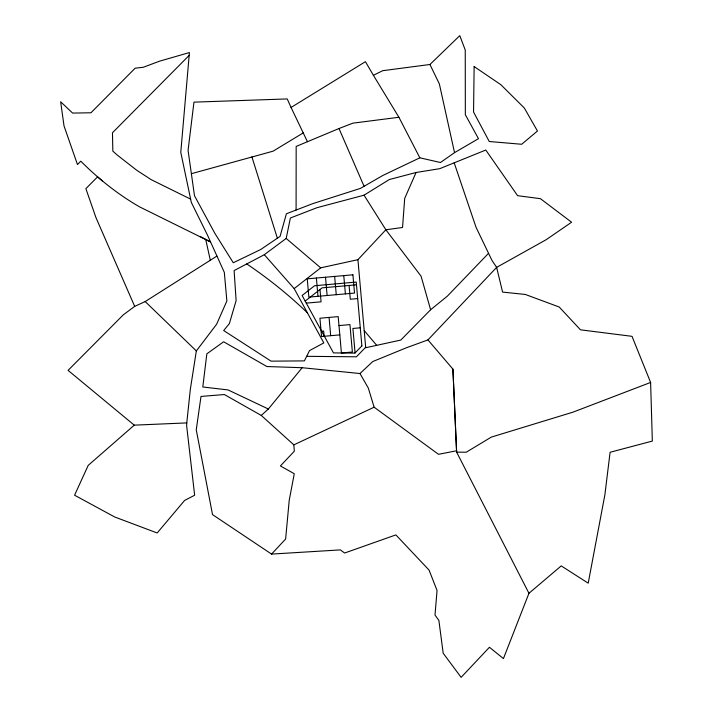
<?xml version="1.0" encoding="UTF-8"?>
<svg xmlns="http://www.w3.org/2000/svg" width="713" height="713" viewBox="0 0 713 713"><rect width="100%" height="100%" fill="white"/><g stroke="black" fill="none" stroke-linecap="round" stroke-linejoin="round"><path stroke-width="1.07" d="M296.091 210.041L296.171 146.423L338.996 128.527L352.908 123.153L398.906 117.271L419.85 157.814L440.474 162.511L454.537 152.635L478.468 138.67L465.339 114.704L465.25 50.044L459.787 35.65L429.939 64.491L382.712 70.694L373.398 75.302L365.43 61.675L291.064 107.458L307.437 141.709M186.779 422.907L186.637 425.714L194.649 495.232L184.622 500.428L157.172 532.976L114.713 516.987L74.571 495.214L88.207 465.384L134.267 425.153L186.779 422.907L190.309 389.485L196.342 350.939L216.636 324.21L226.868 300.975L224.319 272.375L207.51 235.165L191.325 202.43L180.781 152.35L189.417 52.557L159.694 61.131L143.242 67.28L135.158 68.181L90.961 112.779L72.61 113.073L60.658 101.772L64.027 125.96L77.467 164.543L80.792 161.191C98.385 178.803 118.002 194.444 139.596 206.877L210.567 241.957L200.086 236.404M264.318 254.701L294.175 288.596L323.818 342.9L309.531 350.6L304.38 360.894L271.074 361.152L223.677 330.556L229.381 323.586L236.119 300.61L234.114 270.575L264.318 254.701L286.189 238.445L290.378 218.009L316.973 207.697L364.04 195.184L389.262 179.56L416.071 172.493L439.752 168.678L485.776 150.033L517.602 195.683L540.436 198.686L571.585 222.224L546.113 239.737L496.631 267.366L427.943 339.905L406.392 347.775L372.765 361.544L359.985 373.532L302.169 367.712L266.912 366.535L223.641 341.777L206.841 353.826L202.795 386.99L228.08 389.931L268.364 409.012L302.169 367.712M454.181 162.822L476.034 227.269L491.979 260.423L496.631 267.366L502.585 292.098L525.276 294.442L559.224 307.027L580.471 329.816L632.012 336.331L650.612 382.444L652.342 441.08L610.096 452.265L604.865 494.893L588.216 583.172L561.22 565.899L528.957 593.287L503.431 658.58L489.448 647.27L461.124 677.35L443.183 653.233L438.878 620.417L435.001 615.061L437.051 590.489L429.074 570.106L395.875 534.902L344.62 553.03L340.368 549.892L271.555 554.09L212.527 514.626L196.253 429.823L200.995 396.437L224.363 394.539L261.252 415.421L293.845 444.859L294.326 451.213L280.405 465.954L294.264 473.726L289.228 500.276L285.628 539.019L271.555 554.09M416.071 172.493L404.699 198.392L402.551 227.474L385.867 229.782L357.926 259.684L320.69 267.847L294.175 288.596M488.476 253.373L447.363 296.145L430.607 309.754L400.822 340.056L365.716 347.739L357.926 259.684M365.671 347.258L356.429 356.794L306.661 356.331M189.186 55.364L112.467 132.761L112.832 151.111L117.271 155.077L136.771 170.291L151.299 179.712L190.638 199.132M261.252 415.421L268.364 409.012M305.173 301.091L322.089 287.856L356.464 284.817M216.904 256.056L145.194 301.563L134.695 306.385L123.313 314.825L68.083 370.368L134.267 425.153M419.85 157.814L382.997 175.38L360.421 188.392L312.775 203.633L286.403 213.757L280.075 236.377L260.744 249.488L233.267 262.749L214.8 233.222L194.497 195.754L188.072 150.443L193.954 102.146L287.232 98.929L291.064 107.458M303.417 132.778L273.079 151.174L191.539 173.651M293.845 444.859L374.12 407.194L438.495 454.315L456.552 450.785L452.915 369.111L427.943 339.905M650.612 382.444L573.002 412.15L491.328 437.096L466.275 452.202L456.623 452.149L456.552 450.785M306.287 303.123L321.082 301.822L319.994 289.496M357.685 298.578L350.315 299.228L349.094 285.467M338.987 325.583L349.949 324.611L352.374 352.017L341.42 352.988L338.194 316.617L319.932 318.23L321.545 336.5L339.816 334.887M321.625 331.233L323.666 331.046L324.085 335.725M360.27 327.811L352.899 328.461L355.065 352.935M246.751 263.935C268.293 278.444 288.613 294.79 307.365 312.757M102.467 180.995L97.583 176.842L85.872 188.66L95.934 217.545L134.695 306.385M286.189 238.445L320.69 267.847M145.194 301.563L196.342 350.939M364.2 330.6L376.696 345.342M364.04 195.184L385.867 229.782L421.08 276.189L430.607 309.754M373.398 75.302L398.906 117.271M359.985 373.532L368.318 388.077L374.12 407.194M528.957 593.287L456.623 452.149L452.915 369.111M429.939 64.491L439.351 83.911L454.537 152.635M338.996 128.527L364.147 186.476M251.903 156.833L277.348 238.178M205.709 239.345L210.308 260.245M343.773 275.61L345.395 293.881M334.638 276.421L336.26 294.692M325.511 277.232L327.124 295.503M329.067 317.428L330.68 335.689M316.376 278.043L317.989 296.305M474.136 66.55L473.548 112.012L489.261 141.513L521.675 144.267L537.459 131.032L524.403 108.1L500.882 84.722L474.136 66.55M361.874 345.912L354.896 353.113L333.461 352.908L302.116 295.485L314.558 285.753L356.224 282.063L361.874 345.912M352.908 274.808L307.241 278.845L308.854 297.116L354.53 293.079L352.908 274.808"/></g></svg>
